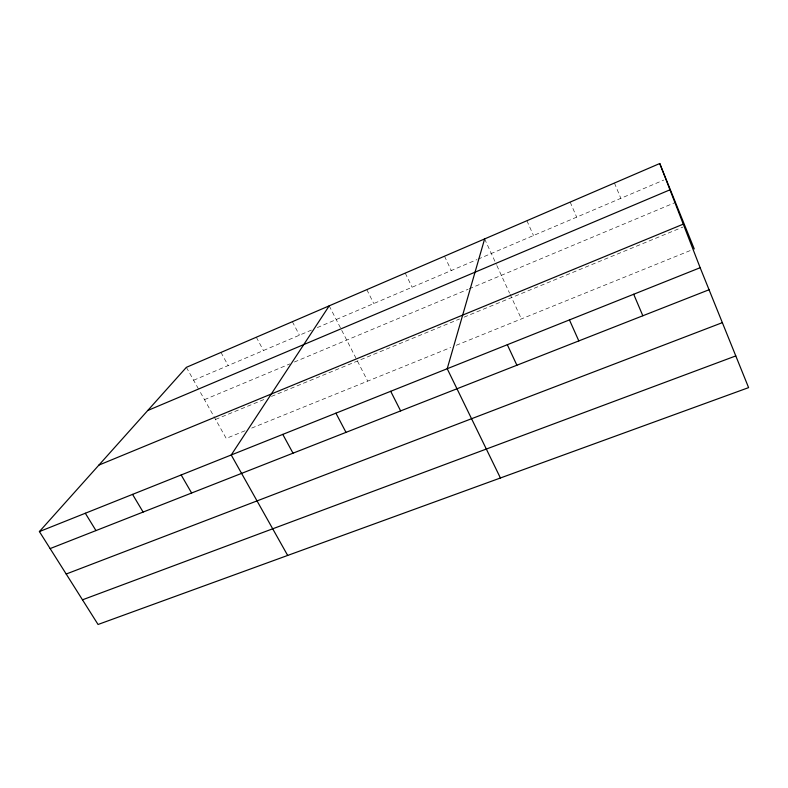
<?xml version="1.0" encoding="UTF-8"?>
<svg xmlns="http://www.w3.org/2000/svg" width="788" height="788" viewBox="0 0 788 788"><rect width="100%" height="100%" fill="white"/><g stroke="black" fill="none" stroke-linecap="round" stroke-linejoin="round"><path stroke-width="0.59" stroke-dasharray="3.94 2.96" d="M193.612 380.259L311.703 329.975M317.278 327.601L476.868 259.646M477.981 259.173L663.782 180.048M204.486 399.654L289.866 363.908M294.348 362.027L468.111 289.265M469.215 288.802L675.464 202.437M215.567 419.423L265.812 398.748M271.476 396.413L459.571 318.992M464.024 317.16L682.812 227.111M245.019 430.78L226.205 438.404L199.334 390.464M251.667 428.091L450.687 347.528M456.232 345.292L692.002 249.855M186.372 367.336L198.763 389.449M220.985 352.433L228.175 365.543M256.317 337.225L263.448 350.522M292.378 321.691L299.45 335.186M329.207 305.842L341.194 329.276M341.746 330.359L367.701 381.126M366.824 289.649L373.758 303.547M405.249 273.101L412.104 287.226M444.501 256.199L451.288 270.54M484.63 238.922L496.341 264.413M496.844 265.507L509.55 293.136M510.053 294.249L521.39 318.913M526.906 220.719L533.506 235.523M570.167 202.092L576.668 217.153M614.443 183.033L620.836 198.34"/><path stroke-width="1.18" d="M484.63 238.922L447.21 368.725L500.419 477.991M329.207 305.842L231.229 454.981L287.669 555.442M659.763 163.52L700.158 267.713L748.6 387.627L98.057 624.48L39.4 531.585L186.372 367.336L659.763 163.52L694.238 248.949M147.74 410.509L669.958 189.819M98.904 465.087L683.265 224.147M39.4 531.585L700.158 267.713M50.136 548.586L709.062 289.748M66.192 574.019L722.35 322.647M82.484 599.816L735.795 355.92M85.321 513.254L95.969 530.58M132.551 494.381L143.111 512.062M181.171 474.967L191.622 493.002M282.784 434.385L293.008 453.179M335.924 413.168L346.001 432.366M390.7 391.291L400.629 410.903M507.314 344.72L516.898 365.238M569.438 319.908L578.816 340.909M633.69 294.259L642.831 315.761"/></g></svg>
